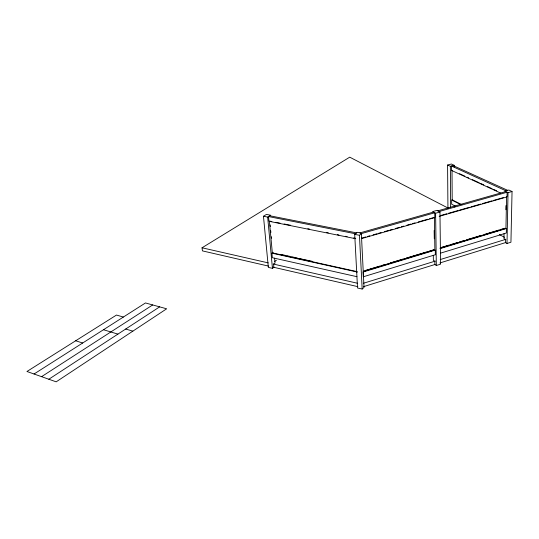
<?xml version="1.0" encoding="UTF-8"?>
<svg xmlns="http://www.w3.org/2000/svg" width="539" height="539" viewBox="0 0 539 539"><rect width="100%" height="100%" fill="white"/><g stroke="black" fill="none" stroke-linecap="round" stroke-linejoin="round"><path stroke-width="0.81" d="M504.053 233.596L503.958 238.588L505.535 239.431L505.474 242.631L507.01 243.46L510.938 242.233L512.05 191.513L508.856 190.024L504.841 191.156L508.028 192.659L512.05 191.513M505.858 209.765L505.939 205.615M439.878 248.257L505.953 228.26L506.566 196.695M507.01 243.46L508.028 192.659M362.161 289.039L364.02 287.442L361.366 233.805L359.769 232.76L357.404 232.309L354.709 234.364L357.532 288.008L362.161 289.039L359.452 235.273L361.366 233.805M263.463 216.254L267.661 217.089L270.625 215.223L266.441 214.401L263.463 216.254L268.341 267.398L272.444 268.348L273.886 267.337L273.59 264.11L275.031 263.106L274.573 258.154M274.607 261.503L276.453 260.222M356.912 276.682L272.336 257.723L271.912 253.155L273.158 252.313M48.833 379.234L159.638 306.859M41.57 376.667L152.692 304.939M34.045 374.005L145.476 302.952L166.659 308.8L56.171 381.834L26.95 371.492L116.485 315.052L123.364 317.047M268.678 266.138L202.428 250.884L202.037 247.785L349.723 157.166L448.178 208.121M433.289 255.331L433.369 260.377L434.825 261.287L434.872 264.575L436.334 265.491L440.579 264.177L439.959 212.009L436.954 210.372L432.615 211.598L435.606 213.242L439.959 212.009M363.515 286.66L435.067 264.46M439.891 262.965L505.811 242.51M363.34 283.292L435.411 261.051M440.215 259.569L505.878 239.309M440.417 253.189L506.31 233.023L506.404 228.496L440.356 248.546M365.429 270.443L379.874 266.077M381.484 265.592L385.493 264.379M390.31 262.924L403.152 259.037M406.359 258.066L420.804 253.701M422.408 253.215L426.423 252.003M429.63 251.026L433.646 249.813M441.872 247.273L449.122 245.083M450.732 244.591L457.982 242.402M459.592 241.917L463.621 240.697M466.841 239.72L481.34 235.334M484.561 234.364L499.06 229.978M500.677 229.493L504.699 228.273M363.219 271.312L433.855 249.941M440.471 247.886L505.953 228.26M363.414 271.454L434.865 249.826L434.394 217.358M452.012 170.243L452.194 199.854L452.726 199.699M440.282 215.62L446.75 213.774M448.367 213.316L458.062 210.547M459.679 210.082L469.381 207.313M470.998 206.855L480.7 204.079M482.317 203.621L492.013 200.852M493.63 200.387L503.332 197.618M361.757 238.103L365.792 236.944M367.403 236.486L369.828 235.792M373.055 234.876L377.091 233.724M378.701 233.259L381.127 232.572M384.354 231.649L388.39 230.497M390.007 230.032L392.426 229.344M395.653 228.421L399.689 227.269M401.306 226.804L403.724 226.117M406.952 225.194L410.987 224.042M412.604 223.577L415.023 222.89M418.251 221.967L427.939 219.198M429.549 218.74L433.585 217.588M361.399 238.629L434.818 217.594L434.751 212.77L361.157 233.67L359.971 232.895L433.471 212.063M439.157 216.355L507.017 196.91L507.111 192.228L439.096 211.544M437.809 210.837L505.744 191.588M447.936 208.667L447.586 165.028L451.372 164.018L454.155 165.278L454.161 166.949M447.586 165.028L450.355 166.295L454.155 165.278M354.709 234.364L359.452 235.273M269.783 215.755L356.636 232.895M355.484 233.778L268.51 216.557L268.948 221.286L355.74 238.73M270.194 221.179L271.824 221.509M275.921 222.331L280.01 223.153M284.107 223.975L290.649 225.289M307.836 228.738L309.474 229.068M326.661 232.518L328.298 232.848M337.299 234.654L338.937 234.984M345.486 236.298L347.123 236.628M353.672 237.942L355.309 238.272M281.782 254.59L285.077 255.318M286.721 255.675L290.009 256.402M291.653 256.766L297.407 258.04M299.051 258.403L302.339 259.124M303.983 259.488L307.27 260.216M308.914 260.58L312.202 261.307M357.047 271.602L272.33 252.872L269.372 221.017M271.912 253.155L357.485 272.094M202.037 247.785L268.26 262.891M273.172 264.016L357.653 283.285M272.768 267.074L357.835 286.66M125.702 329.026L132.837 331.162M103.475 329.733L117.906 334.119M75.669 340.776L82.656 343.006M453.07 165.567L507.691 190.341L505.986 190.833L451.439 166.005L451.466 170.391L500.61 193.063M459.572 173.733L464.867 176.172M467.138 177.216L468.647 177.91M472.433 179.655L479.238 182.795M480.748 183.489L483.773 184.884M487.559 186.629L492.094 188.717M493.609 189.411L496.635 190.806M452.194 199.854L461.883 204.719M460.596 204.503L451.655 200.009L451.682 204.254L455.401 206.147M499.33 234.593L504.517 237.281M270.18 224.938L270.335 226.616M270.726 230.807L270.881 232.477M271.272 236.668L271.427 238.346M267.661 217.089L272.444 268.348M435.606 213.242L436.334 265.491M434.164 230.436L434.286 238.757M450.355 166.295L450.638 207.549M454.357 205.319L454.364 206.989M435.35 254.738L363.293 276.79L363.057 272.013L435.29 250.083L435.35 254.738"/></g></svg>
